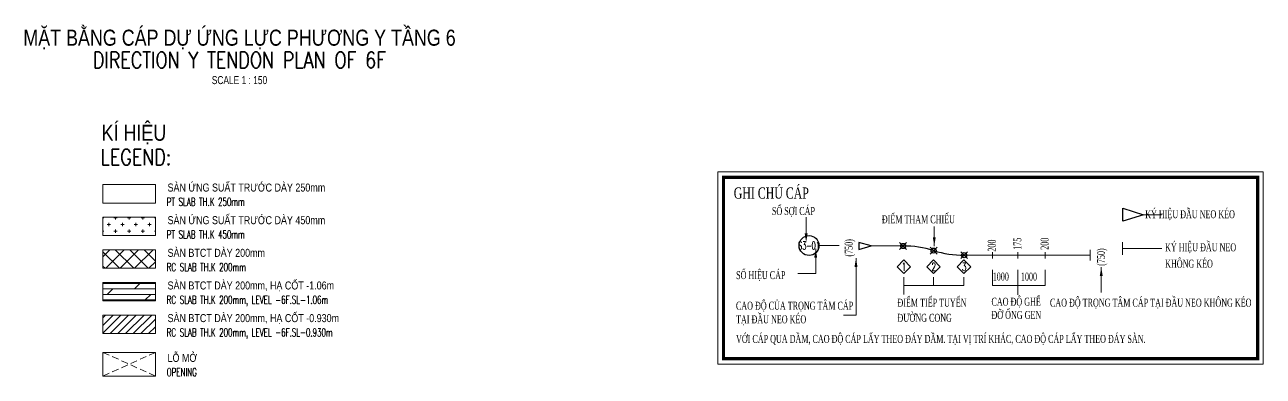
# Model space of a CAD drawing. Header units: millimetres. Extents: x 139404 to 589785, y -24714 to 48110.
# Drawn here: x 531775 to 589785, y -24714 to -8287 of the extents above; entities that cross this region are included whole.
import ezdxf
from ezdxf.enums import TextEntityAlignment as Align

# ---------------------------------------------------------------- set-up
doc = ezdxf.new("R2010")
doc.units = ezdxf.units.MM
doc.linetypes.add('DASHED2', pattern=[9.525, 6.35, -3.175])
doc.layers.get('0').update_dxf_attribs({"lineweight": 20})
for name, color, linetype, lineweight in [('8.TEXT', 7, 'Continuous', 20), ('a.LEADER', 8, 'Continuous', 15), ('NDC_S_ANNO', 7, 'Continuous', 20), ('NDC_S_ENG TEXT', 2, 'Continuous', 20), ('NDC_S_ENG TITLE', 3, 'Continuous', 20), ('NDC_S_HATCH MATERIAL', 8, 'Continuous', 13), ('NDC_S_OPENING', 9, 'DASHED2', 13), ('NDC_S_SLAB', 2, 'Continuous', 20), ('NDC_S_TEXT SYMBOL', 7, 'Continuous', 20), ('NDC_S_VN TEXT', 7, 'Continuous', 20), ('NDC_S_VN TITLE', 6, 'Continuous', 35)]:
    doc.layers.add(name, color=color, linetype=linetype, lineweight=lineweight)
for name, color, linetype in [('FREY_CHR', 7, 'Continuous'), ('FREY_TENDON', 6, 'Continuous'), ('LH', 7, 'Continuous'), ('PT-HORI', 6, 'Continuous'), ('PT-VERT', 6, 'Continuous')]:
    doc.layers.add(name, color=color, linetype=linetype)
doc.styles.add('$0$NDC_EN TXT', font='romans.shx', dxfattribs={"width": 0.8})
doc.styles.add('NDC_ANNO', font='', dxfattribs={"width": 0.8})
doc.styles.add('NDC_EN TXT', font='romans.shx', dxfattribs={"width": 0.8})
doc.styles.add('NDC_VIE TXT', font='arial.ttf', dxfattribs={"width": 0.8})
doc.styles.add('T-NO', font='romans.shx', dxfattribs={"width": 0.8})
doc.styles.add('TM', font='romans.shx', dxfattribs={"width": 0.7})
doc.styles.add('Vnsimili', font='vntimeh.shx', dxfattribs={"width": 0.7})
doc.styles.get('NDC_ANNO').set_extended_font_data('Dotum')

# ---------------------------------------------------------------- blocks, each defined once
blk = doc.blocks.new('Drawing name_symbol')
at = {"layer": 'NDC_S_ENG TITLE', "style": 'NDC_EN TXT', "width": 0.8}
blk.add_attdef('SECTDET1', text='', height=5, dxfattribs=at).set_placement((0, 1.01), align=Align.CENTER)
at = {"layer": 'NDC_S_TEXT SYMBOL', "lineweight": 25, "style": 'NDC_ANNO', "width": 0.8}
blk.add_attdef('SSCALE', text='', height=2.5, dxfattribs=at).set_placement((0, -4), align=Align.CENTER)
at = {"layer": 'NDC_S_VN TITLE', "style": 'NDC_VIE TXT', "width": 0.8}
blk.add_attdef('SECTDET2', text='', height=5, dxfattribs=at).set_placement((0, 7.97), align=Align.CENTER)
blk = doc.blocks.new('gcc')
at = {"color": 7, "ltscale": 250}
blk.add_lwpolyline([(421498, -404404), (452145, -404404), (452145, -415195), (421498, -415195)], close=True, dxfattribs=at)
at = {"color": 7, "ltscale": 250, "const_width": 180}
blk.add_lwpolyline([(421811, -404717), (451832, -404717), (451832, -414882), (421811, -414882)], close=True, dxfattribs=at)
at = {"layer": 'a.LEADER', "color": 9, "linetype": 'Continuous'}
for p, q in [((426454, -407856), (426454, -406943)), ((433655, -408568), (433655, -407478)), ((428308, -408538), (427172, -408538)), ((426990, -408720), (426990, -410111)), ((429256, -409238), (429256, -412447)), ((436919, -410785), (436919, -409894)), ((438344, -411294), (438344, -409894)), ((439883, -410785), (439883, -409894)), ((443040, -409756), (443040, -411180)), ((425995, -410111), (426990, -410111)), ((431945, -410308), (431945, -411277)), ((433616, -410308), (433616, -410785)), ((435325, -410308), (435325, -410785)), ((431945, -410785), (435325, -410785)), ((436919, -410785), (439883, -410785)), ((429256, -412447), (428546, -412447))]:
    blk.add_line(p, q, dxfattribs=at)
at = {"layer": 'a.LEADER', "color": 4, "ltscale": 2}
blk.add_line((445410, -406809), (446425, -406809), dxfattribs=at)
at = {"layer": 'a.LEADER', "color": 4, "linetype": 'Continuous'}
for p, q in [((430115, -408563), (431900, -408563)), ((435339, -409081), (442418, -409081))]:
    blk.add_line(p, q, dxfattribs=at)
at = {"layer": 'a.LEADER'}
for p, q in [((432091, -408754), (431709, -408372)), ((431709, -408754), (432091, -408372)), ((433810, -409013), (433429, -408631)), ((433429, -409013), (433810, -408631)), ((435530, -409272), (435148, -408890)), ((435148, -409272), (435530, -408890))]:
    blk.add_line(p, q, dxfattribs=at)
at = {"layer": 'a.LEADER', "color": 4, "ltscale": 150, "extrusion": (-0.037273, 1.4712e-13, 0.999305)}
blk.add_line((444242, -409065, -57), (444242, -408345, -57), dxfattribs=at)
at = {"layer": 'a.LEADER', "linetype": 'Continuous'}
for p, q in [((436919, -409261), (436919, -408901)), ((438344, -409261), (438344, -408901)), ((439883, -409261), (439883, -408901))]:
    blk.add_line(p, q, dxfattribs=at)
at = {"layer": 'a.LEADER', "color": 4}
blk.add_line((442418, -408788), (442418, -409375), dxfattribs=at)
at = {"layer": 'a.LEADER', "color": 4, "ltscale": 2, "extrusion": (-0.037273, 1.4712e-13, 0.999305)}
blk.add_line((444258, -408705), (446451, -408705, 98), dxfattribs=at)
at = {"layer": 'FREY_CHR'}
for centre in [(431900, -408563), (433619, -408822), (435339, -409081)]:
    blk.add_circle(centre, 144, dxfattribs=at)
at = {"layer": 'FREY_TENDON', "color": 4, "ltscale": 150}
blk.add_lwpolyline([(444258, -406449), (445410, -406809), (444258, -407169)], close=True, dxfattribs=at)
at = {"layer": 'LH', "color": 9, "linetype": 'Continuous'}
for points in [[(431945, -410106), (432323, -409728), (431945, -409349), (431566, -409728)], [(433616, -410106), (433995, -409728), (433616, -409349), (433238, -409728)], [(435325, -410106), (435704, -409728), (435325, -409349), (434947, -409728)]]:
    blk.add_lwpolyline(points, close=True, dxfattribs=at)
blk.add_circle((426615, -408538), 557, dxfattribs=at)
for points in [[(426537, -407856), (426371, -407856), (426454, -408353)], [(433738, -408072), (433572, -408072), (433655, -408568)], [(426907, -409217), (427072, -409217), (426990, -408720)], [(429173, -409734), (429338, -409734), (429256, -409238)], [(442957, -410252), (443123, -410252), (443040, -409756)]]:
    blk.add_solid(points, dxfattribs=at)
at = {"layer": 'PT-HORI', "color": 4, "linetype": 'Continuous'}
for centre, start, end in [((431900, -414399), 72.86861, 90), ((435339, -403245), 252.86861, 270)]:
    blk.add_arc(centre, 5836, start, end, dxfattribs=at)
at = {"layer": 'PT-VERT', "color": 4}
blk.add_lwpolyline([(429420, -408361), (429420, -408766), (430115, -408563)], close=True, dxfattribs=at)
at = {"layer": '8.TEXT', "color": 7, "style": 'Vnsimili'}
for s, height, width, p in [('ghi chó c¸p', 629.97, 0.7, (422386, -405907)), ('sè sîi c¸p', 450, 0.6, (424530, -406826)), ('              ký hiÖu ®Çu neo kÐo', 450, 0.6, (443925, -407004)), ('®iÓm tham chiÕu', 450, 0.6, (430708, -407290)), ('ký hiÖu ®Çu neo', 450, 0.6, (446630, -408860)), ('kh«ng KÐO', 450, 0.6, (446630, -409782)), ('sè hiÖu c¸p', 450, 0.6, (422518, -410420)), ('1000', 450, 0.6, (436942, -410505)), ('1000', 450, 0.6, (438524, -410505)), ('®iÓm tiÕp tuyÕn ', 450, 0.6, (431585, -411969)), ('cao ®é ghÕ', 450, 0.6, (436870, -411915)), ('cao ®é träng t©m c¸p t¹i ®Çu neo kh«ng kÐo', 450, 0.6, (440157, -411968)), ('cao ®é cña träng t©m c¸p ', 450, 0.6, (422508, -412138)), ('®ì èng gen', 450, 0.6, (436870, -412656)), ('t¹i ®Çu neo kÐo', 450, 0.6, (422514, -412901)), ('®\xadêng cong', 450, 0.6, (431585, -412817)), ('víi c¸p qua dÇm, cao ®é c¸p lÊy theo ®¸y dÇm. t¹i vÞ trÝ kh¸c, cao ®é c¸p lÊy theo ®¸y sµn.', 450, 0.6, (422514, -414001))]:
    blk.add_text(s, height=height, dxfattribs=dict(at, width=width)).set_placement(p)
at = {"layer": '8.TEXT', "color": 7, "linetype": 'Continuous', "style": 'T-NO', "width": 0.6}
blk.add_text('S3-01', height=450, dxfattribs=at).set_placement((426615, -408538), align=Align.MIDDLE)
at = {"layer": '8.TEXT', "color": 7, "style": 'Vnsimili', "width": 0.6}
for s, p in [('(750)', (429072, -409159)), ('200', (437113, -408880)), ('175', (438546, -408777)), ('200', (440085, -408777)), ('(750)', (443248, -409677))]:
    blk.add_text(s, height=450, rotation=90, dxfattribs=at).set_placement(p)
at = {"layer": '8.TEXT', "color": 7, "ltscale": 150, "style": 'TM', "width": 0.7}
for s, p in [('1', (431956, -409731)), ('2', (433628, -409731)), ('3', (435337, -409731))]:
    blk.add_text(s, height=450, dxfattribs=at).set_placement(p, align=Align.MIDDLE_CENTER)

msp = doc.modelspace()

# ---------------------------------------------------------------- hatches: boundary and pattern name
at = {"layer": 'NDC_S_HATCH MATERIAL', "ltscale": 100}
h = msp.add_hatch(dxfattribs=at)
h.set_pattern_fill('CROSS', color=256, scale=50)
h.set_pattern_definition([(0, (331480.17, -9049.28), (317.5, 317.5), [158.75, -476.25]), (90, (331559.55, -9128.66), (-317.5, 317.5), [158.75, -476.25])])
h.paths.add_polyline_path([(535438, -17280.2), (535438, -18144.3), (537896.3, -18144.3), (537896.3, -17280.2)])
h = msp.add_hatch(dxfattribs=at)
h.set_pattern_fill('ANSI37', color=256, scale=150)
h.set_pattern_definition([(45, (339558, -14974.8), (-336.7596, 336.7596), []), (135, (339558, -14974.8), (-336.7596, -336.7596), [])])
h.paths.add_polyline_path([(535438, -18806.2), (535438, -19670.3), (537896.3, -19670.3), (537896.3, -18806.2)])
h = msp.add_hatch(dxfattribs=at)
h.set_pattern_fill('DOLMIT', color=256, scale=40)
h.set_pattern_definition([(0, (353523.4, 1210), (0, 254), []), (45, (353523.4, 1210), (-507.9997, 507.9997), [359.2102, -718.4205])])
h.paths.add_polyline_path([(535438, -20332.2), (537896.3, -20332.2), (537896.3, -21196.3), (535438, -21196.3)])
h = msp.add_hatch(dxfattribs=at)
h.set_pattern_fill('ANSI31', color=256, scale=80)
h.set_pattern_definition([(45, (353523.4, 1210), (-179.60512, 179.60512), [])])
h.paths.add_polyline_path([(537896.3, -21858.2), (535438, -21858.2), (535438, -22722.3), (537896.3, -22722.3)])

# ---------------------------------------------------------------- linework, layer by layer
at = {"layer": 'NDC_S_OPENING', "ltscale": 50}
for p, q in [((535438, -23599.2), (537896.3, -24707.4)), ((535438, -24707.4), (537896.3, -23599.2))]:
    msp.add_line(p, q, dxfattribs=at)
at = {"layer": 'NDC_S_SLAB'}
for points in [[(535438, -15754.2), (537896.3, -15754.2), (537896.3, -16618.3), (535438, -16618.3)], [(535438, -17280.2), (537896.3, -17280.2), (537896.3, -18144.3), (535438, -18144.3)], [(535438, -18806.2), (537896.3, -18806.2), (537896.3, -19670.3), (535438, -19670.3)], [(535438, -20332.2), (537896.3, -20332.2), (537896.3, -21196.3), (535438, -21196.3)], [(535438, -21858.2), (537896.3, -21858.2), (537896.3, -22722.3), (535438, -22722.3)], [(535438, -23599.2), (537896.3, -23599.2), (537896.3, -24707.4), (535438, -24707.4)]]:
    msp.add_lwpolyline(points, close=True, dxfattribs=at)

# ---------------------------------------------------------------- block references
at = {"layer": '8.TEXT', "xscale": 0.8333333333333341, "yscale": 0.8333333333333341, "zscale": 0.8333333333333341}
msp.add_blockref('gcc', (212997.7, 321842.2), dxfattribs=at)
at = {"layer": 'NDC_S_ANNO', "xscale": 150, "yscale": 150, "zscale": 150}
msp.add_blockref('Drawing name_symbol', (541833.2, -10459.1), dxfattribs=at).add_auto_attribs({'SECTDET1': 'DIRECTION Y TENDON PLAN OF 6F', 'SECTDET2': 'MẶT BẰNG CÁP DỰ ỨNG LỰC PHƯƠNG Y TẦNG 6', 'SSCALE': 'SCALE 1 : 150'})

# ---------------------------------------------------------------- texts
at = {"layer": 'NDC_S_ENG TEXT', "style": '$0$NDC_EN TXT'}
for s, height, width, p in [('LEGEND:', 750, 0.8, (535323.6, -14849.5)), ('PT SLAB TH.K 250mm', 375, 0.65, (538425.1, -16751)), ('PT SLAB TH.K 450mm', 375, 0.65, (538425.1, -18277)), ('RC SLAB TH.K 200mm', 375, 0.65, (538425.1, -19803)), ('RC SLAB TH.K 200mm, LEVEL -6F.SL-1.06m', 375, 0.65, (538425.1, -21329)), ('RC SLAB TH.K 200mm, LEVEL -6F.SL-0.930m', 375, 0.65, (538425.1, -22855)), ('OPENING', 375, 0.65, (538425.1, -24713.9))]:
    msp.add_text(s, height=height, dxfattribs=dict(at, width=width)).set_placement(p)
at = {"layer": 'NDC_S_VN TEXT', "style": 'NDC_VIE TXT', "width": 0.8}
msp.add_text('KÍ HIỆU', height=750, dxfattribs=at).set_placement((535373.8, -12958.4), align=Align.TOP_LEFT)
for s, p in [('SÀN ỨNG SUẤT TRƯỚC DÀY 250mm', (538463.4, -16082.2)), ('SÀN ỨNG SUẤT TRƯỚC DÀY 450mm', (538463.4, -17608.2)), ('SÀN BTCT DÀY 200mm', (538463.4, -19134.2)), ('SÀN BTCT DÀY 200mm, HẠ CỐT -1.06m', (538463.4, -20660.2)), ('SÀN BTCT DÀY 200mm, HẠ CỐT -0.930m', (538463.4, -22186.2)), ('LỖ MỞ', (538463.4, -24045.1))]:
    msp.add_text(s, height=375, dxfattribs=at).set_placement(p)

doc.saveas('drawing.dxf')
